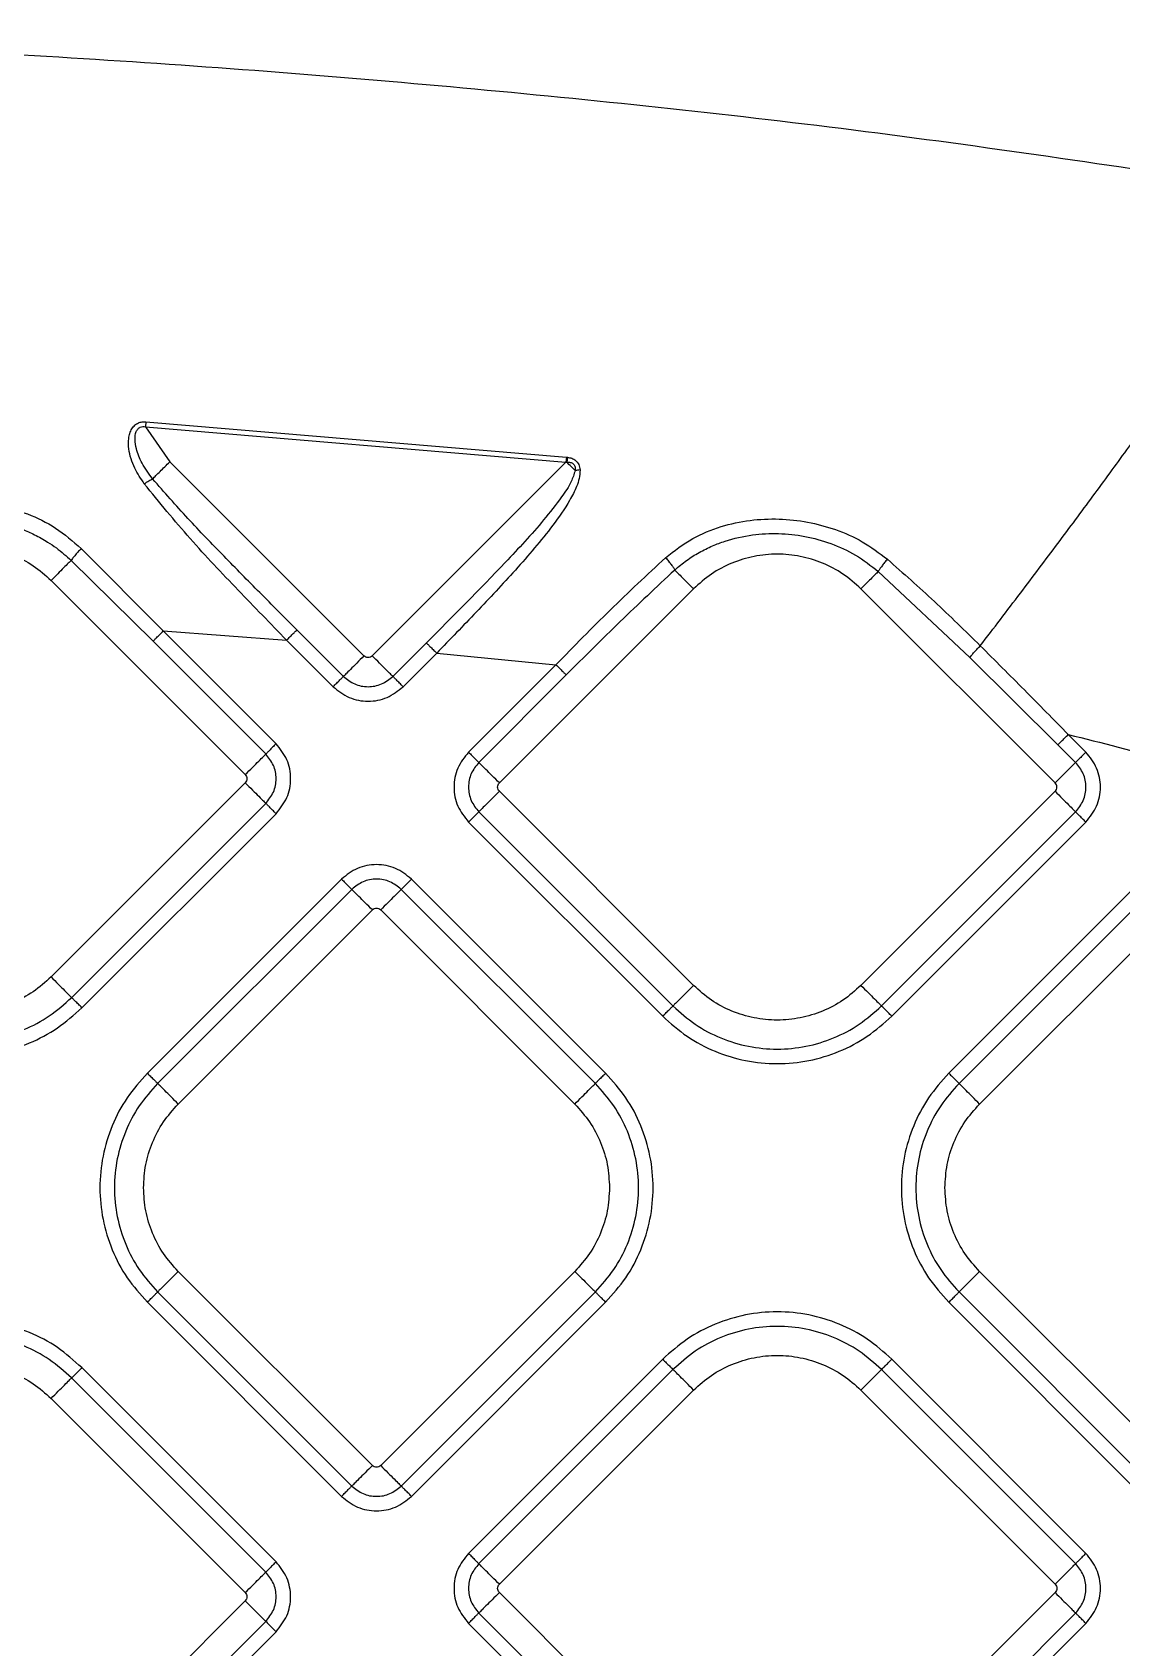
# Model space of a CAD drawing. Extents: x 939 to 1039, y 781 to 934.
# Drawn here: x 993.64 to 997.33, y 854.83 to 860.31 of the extents above; entities that cross this region are included whole.
import ezdxf

# ---------------------------------------------------------------- set-up
doc = ezdxf.new("R2010")
doc.units = 0
doc.header["$MEASUREMENT"] = 0
doc.layers.add('1', color=4, linetype='Continuous')

# ---------------------------------------------------------------- blocks, each defined once
blk = doc.blocks.new('Envoy')
at = {"layer": '1', "color": 3, "linetype": 'Continuous', "lineweight": 25}
for p, q in [((55.3672, 59.8154), (55.366, 59.7978)), ((55.366, 59.7978), (56.7922, 59.6777)), ((55.366, 59.7978), (55.4479, 59.6794)), ((55.3672, 59.8154), (56.794, 59.6952)), ((55.4479, 59.6794), (56.1068, 59.0205)), ((56.7922, 59.6777), (56.135, 59.0205)), ((56.794, 59.6952), (56.7922, 59.6777)), ((56.7922, 59.6777), (56.7953, 59.6779)), ((56.794, 59.6952), (56.7978, 59.6947)), ((56.7978, 59.6947), (56.7953, 59.6779)), ((55.1475, 59.3851), (55.426, 59.1051)), ((55.1132, 59.3446), (55.3911, 59.0702)), ((55.0452, 59.2767), (55.7041, 58.6178)), ((57.8521, 59.307), (58.1632, 59.0148)), ((56.5662, 58.5893), (57.2251, 59.2482)), ((57.7932, 59.2482), (58.452, 58.5893)), ((55.426, 59.1051), (55.8443, 59.0738)), ((55.8086, 58.7225), (55.426, 59.1051)), ((55.8792, 59.1087), (56.037, 58.9508)), ((55.7738, 58.6876), (55.3911, 59.0702)), ((55.8443, 59.0738), (56.0022, 58.916)), ((56.2048, 58.9508), (56.3188, 59.0649)), ((56.2397, 58.916), (56.3537, 59.03)), ((56.3537, 59.03), (56.7584, 58.9906)), ((58.4618, 58.7191), (58.1632, 59.0148)), ((56.7584, 58.9906), (56.4617, 58.6939)), ((56.7932, 58.9558), (56.4965, 58.6591)), ((58.5566, 58.6939), (58.4967, 58.7539)), ((58.5218, 58.6591), (58.4618, 58.7191)), ((55.7041, 58.5896), (55.0452, 57.9307)), ((57.2251, 57.9022), (56.5662, 58.5611)), ((58.452, 58.5611), (57.7932, 57.9022)), ((55.115, 57.861), (55.7738, 58.5198)), ((55.1498, 57.8262), (55.8086, 58.485)), ((56.4617, 58.4565), (57.1205, 57.7976)), ((56.4965, 58.4913), (57.1554, 57.8325)), ((57.8629, 57.8325), (58.5218, 58.4913)), ((57.8978, 57.7976), (58.5566, 58.4565)), ((56.0307, 58.2629), (55.3719, 57.6041)), ((56.0656, 58.2281), (55.4067, 57.5693)), ((56.8921, 57.5693), (56.2333, 58.2281)), ((56.927, 57.6041), (56.2682, 58.2629)), ((58.7502, 58.2629), (58.0914, 57.6041)), ((58.785, 58.2281), (58.1262, 57.5692)), ((55.4764, 57.4995), (56.1353, 58.1584)), ((56.1636, 58.1584), (56.8224, 57.4995)), ((58.1959, 57.4995), (58.8548, 58.1583)), ((56.1353, 56.2726), (55.4764, 56.9314)), ((56.8224, 56.9314), (56.1636, 56.2726)), ((58.8548, 56.2725), (58.1959, 56.9314)), ((55.4067, 56.8617), (56.0656, 56.2028)), ((56.2333, 56.2028), (56.8921, 56.8617)), ((58.1262, 56.8616), (58.785, 56.2028)), ((55.3719, 56.8268), (56.0307, 56.168)), ((56.2682, 56.168), (56.927, 56.8268)), ((58.0914, 56.8268), (58.7502, 56.168)), ((55.8086, 55.9459), (55.1498, 56.6048)), ((57.1205, 56.6333), (56.4617, 55.9745)), ((57.1554, 56.5984), (56.4966, 55.9396)), ((58.5218, 55.9396), (57.863, 56.5984)), ((58.5566, 55.9745), (57.8978, 56.6333)), ((55.7738, 55.9111), (55.1149, 56.5699)), ((56.5663, 55.8698), (57.2251, 56.5287)), ((57.7932, 56.5287), (58.4521, 55.8698)), ((55.0452, 56.5002), (55.704, 55.8413)), ((57.2251, 55.1827), (56.5663, 55.8416)), ((58.4521, 55.8416), (57.7932, 55.1827)), ((55.704, 55.8131), (55.0452, 55.1542)), ((56.4966, 55.7718), (57.1554, 55.113)), ((57.863, 55.113), (58.5218, 55.7718)), ((55.1149, 55.0845), (55.7738, 55.7433)), ((55.1498, 55.0496), (55.8086, 55.7085)), ((56.4617, 55.737), (57.1205, 55.0782)), ((57.8978, 55.0782), (58.5566, 55.737))]:
    blk.add_line(p, q, dxfattribs=at)
for points, knots in [([(59.2544, 60.5914), (58.8143, 60.6586), (57.9348, 60.7927), (56.6086, 60.9386), (55.28, 61.0459), (53.9492, 61.1124), (52.6253, 61.1402), (51.3087, 61.131), (50.0004, 61.0857), (48.6926, 61.0079), (47.8227, 60.9271), (47.3875, 60.8867)], [0, 0, 0, 0, 0.112175, 0.224213, 0.336163, 0.448067, 0.559959, 0.669872, 0.779832, 0.889865, 1, 1, 1, 1]), ([(58.1981, 59.0549), (58.2438, 59.1145), (58.3331, 59.2312), (58.4609, 59.4009), (58.5818, 59.5636), (58.6949, 59.7186), (58.7992, 59.8642), (58.895, 60.0011), (58.9818, 60.1286), (59.059, 60.2459), (59.1258, 60.3519), (59.1815, 60.4461), (59.2267, 60.5291), (59.2451, 60.5705), (59.2543, 60.5914)], [0, 0, 0, 0, 0.091954, 0.179766, 0.265031, 0.350919, 0.433405, 0.512563, 0.594792, 0.674823, 0.752805, 0.834079, 0.916236, 1, 1, 1, 1]), ([(55.3615, 59.6045), (55.3499, 59.622), (55.3254, 59.6586), (55.3083, 59.7123), (55.3069, 59.7527), (55.3117, 59.7757), (55.3184, 59.7912), (55.3284, 59.8036), (55.3407, 59.8117), (55.354, 59.8155), (55.3629, 59.8154), (55.3672, 59.8154)], [0, 0, 0, 0, 0.241561, 0.505414, 0.646148, 0.716501, 0.783874, 0.845565, 0.900827, 0.951632, 1, 1, 1, 1]), ([(55.3898, 59.6212), (55.3769, 59.6386), (55.3535, 59.6703), (55.3351, 59.7167), (55.329, 59.7532), (55.3311, 59.777), (55.3384, 59.7901), (55.3437, 59.7949), (55.349, 59.798), (55.3568, 59.7996), (55.3628, 59.7984), (55.366, 59.7978)], [0, 0, 0, 0, 0.2985048, 0.5418388, 0.6862028, 0.8177419, 0.8710555, 0.8942526, 0.9163066, 0.9559323, 1, 1, 1, 1]), ([(55.3898, 59.6212), (55.3933, 59.6248), (55.4005, 59.6319), (55.4148, 59.6463), (55.4309, 59.6623), (55.4422, 59.6737), (55.4479, 59.6794)], [0, 0, 0, 0, 0.250011, 0.499999, 0.749998, 1, 1, 1, 1]), ([(56.7953, 59.6779), (56.7993, 59.678), (56.8049, 59.678), (56.8118, 59.6758), (56.8163, 59.6733), (56.8201, 59.6693), (56.8228, 59.6638), (56.824, 59.6571), (56.8237, 59.6523), (56.8235, 59.6497)], [0, 0, 0, 0, 0.242577, 0.347312, 0.445838, 0.564749, 0.690666, 0.833296, 1, 1, 1, 1]), ([(56.8235, 59.6497), (56.819, 59.6543), (56.8099, 59.6633), (56.8002, 59.6731), (56.7953, 59.6779)], [0, 0, 0, 0, 0.4999822, 1, 1, 1, 1]), ([(56.7978, 59.6947), (56.8025, 59.6938), (56.8123, 59.6919), (56.8236, 59.6855), (56.8311, 59.6777), (56.8377, 59.6673), (56.8391, 59.6579), (56.84, 59.6515)], [0, 0, 0, 0, 0.2116899, 0.4382137, 0.5636599, 0.6998433, 1, 1, 1, 1]), ([(55.3615, 59.6045), (55.3642, 59.6063), (55.3695, 59.61), (55.377, 59.6147), (55.384, 59.6186), (55.3879, 59.6204), (55.3898, 59.6212)], [0, 0, 0, 0, 0.250001, 0.5, 0.750005, 1, 1, 1, 1]), ([(55.8443, 59.0738), (55.7894, 59.1305), (55.6791, 59.2444), (55.5134, 59.4183), (55.4126, 59.5419), (55.3615, 59.6045)], [0, 0, 0, 0, 0.3281704, 0.6598601, 1, 1, 1, 1]), ([(55.8792, 59.1087), (55.8371, 59.1508), (55.7543, 59.2338), (55.6307, 59.3597), (55.5076, 59.4869), (55.4293, 59.5762), (55.3898, 59.6212)], [0, 0, 0, 0, 0.251514, 0.495167, 0.74551, 1, 1, 1, 1]), ([(56.8235, 59.6497), (56.8195, 59.637), (56.8095, 59.605), (56.7708, 59.5496), (56.698, 59.4571), (56.5447, 59.2918), (56.4088, 59.1552), (56.3188, 59.0649)], [0, 0, 0, 0, 0.052495, 0.132487, 0.260892, 0.510721, 1, 1, 1, 1]), ([(56.84, 59.6515), (56.8395, 59.6417), (56.8385, 59.6228), (56.826, 59.588), (56.7984, 59.5339), (56.7307, 59.4376), (56.6229, 59.3125), (56.489, 59.1694), (56.3986, 59.0763), (56.3537, 59.03)], [0, 0, 0, 0, 0.038006, 0.074088, 0.142423, 0.271884, 0.519463, 0.760958, 1, 1, 1, 1]), ([(56.84, 59.6515), (56.8372, 59.6513), (56.8316, 59.6509), (56.8262, 59.6501), (56.8235, 59.6497)], [0, 0, 0, 0, 0.4999915, 1, 1, 1, 1]), ([(54.3745, 59.385), (54.404, 59.4105), (54.4609, 59.4599), (54.5609, 59.5076), (54.6625, 59.5351), (54.7652, 59.5432), (54.8672, 59.5333), (54.967, 59.5046), (55.064, 59.4572), (55.1192, 59.4096), (55.1475, 59.3851)], [0, 0, 0, 0, 0.136692, 0.264282, 0.386238, 0.505326, 0.623861, 0.744061, 0.868414, 1, 1, 1, 1]), ([(54.4086, 59.3452), (54.4212, 59.3568), (54.4416, 59.3754), (54.4694, 59.3956), (54.4844, 59.4055), (54.4988, 59.4144), (54.5151, 59.4238), (54.5382, 59.4356), (54.5596, 59.4452), (54.594, 59.4588), (54.642, 59.4731), (54.7041, 59.4833), (54.7752, 59.4867), (54.8571, 59.4788), (54.9321, 59.4575), (54.9908, 59.4318), (55.0294, 59.4102), (55.0716, 59.3818), (55.0969, 59.3592), (55.1132, 59.3446)], [0, 0, 0, 0, 0.065946, 0.106833, 0.132658, 0.135519, 0.172024, 0.205402, 0.235663, 0.262816, 0.348061, 0.428717, 0.50488, 0.622093, 0.744783, 0.803633, 0.869172, 0.91552, 1, 1, 1, 1]), ([(57.1304, 59.3539), (57.1602, 59.377), (57.2175, 59.4215), (57.3167, 59.4617), (57.416, 59.4831), (57.5151, 59.4874), (57.6128, 59.4768), (57.7082, 59.4512), (57.8012, 59.4105), (57.8553, 59.3694), (57.883, 59.3485)], [0, 0, 0, 0, 0.138852, 0.267958, 0.3911, 0.511057, 0.629946, 0.749609, 0.872075, 1, 1, 1, 1]), ([(57.1612, 59.312), (57.1745, 59.3232), (57.2006, 59.3452), (57.244, 59.3723), (57.2877, 59.394), (57.3476, 59.4165), (57.4224, 59.4334), (57.5139, 59.438), (57.6038, 59.4285), (57.6921, 59.404), (57.7776, 59.3652), (57.8269, 59.3266), (57.8521, 59.307)], [0, 0, 0, 0, 0.069497, 0.136381, 0.204682, 0.264522, 0.39177, 0.508914, 0.628334, 0.750128, 0.872966, 1, 1, 1, 1]), ([(54.4771, 59.2767), (54.4968, 59.2942), (54.5361, 59.3293), (54.6066, 59.366), (54.6823, 59.3892), (54.7612, 59.3969), (54.8401, 59.3892), (54.9158, 59.366), (54.9863, 59.3293), (55.0256, 59.2942), (55.0452, 59.2767)], [0, 0, 0, 0, 0.125, 0.25, 0.375, 0.5, 0.625, 0.75, 0.875, 1, 1, 1, 1]), ([(55.1475, 59.3851), (55.1435, 59.3809), (55.1355, 59.3724), (55.1249, 59.3604), (55.1167, 59.3503), (55.1143, 59.3465), (55.1132, 59.3446)], [0, 0, 0, 0, 0.2500005, 0.500016, 0.7499988, 1, 1, 1, 1]), ([(55.1132, 59.3446), (55.1104, 59.3418), (55.1048, 59.3362), (55.0884, 59.3198), (55.0681, 59.2995), (55.0528, 59.2843), (55.0452, 59.2767)], [0, 0, 0, 0, 0.25, 0.500001, 0.750001, 1, 1, 1, 1]), ([(56.7584, 58.9906), (56.8193, 59.0531), (56.9409, 59.1778), (57.0674, 59.2953), (57.1304, 59.3539)], [0, 0, 0, 0, 0.501282, 1, 1, 1, 1]), ([(57.1304, 59.3539), (57.1339, 59.3499), (57.1408, 59.342), (57.15, 59.3302), (57.1574, 59.3195), (57.16, 59.3145), (57.1612, 59.312)], [0, 0, 0, 0, 0.249995, 0.499998, 0.750005, 1, 1, 1, 1]), ([(57.7932, 59.2482), (57.7736, 59.2657), (57.7343, 59.3008), (57.6637, 59.3375), (57.5881, 59.3607), (57.5091, 59.3684), (57.4302, 59.3607), (57.3546, 59.3375), (57.284, 59.3008), (57.2447, 59.2657), (57.2251, 59.2482)], [0, 0, 0, 0, 0.124999, 0.25, 0.375, 0.5, 0.625, 0.75, 0.875001, 1, 1, 1, 1]), ([(57.883, 59.3485), (57.8798, 59.3447), (57.8734, 59.3373), (57.8645, 59.3258), (57.8569, 59.3152), (57.8537, 59.3097), (57.8521, 59.307)], [0, 0, 0, 0, 0.249993, 0.500014, 0.750008, 1, 1, 1, 1]), ([(57.883, 59.3485), (57.9366, 59.3011), (58.0439, 59.2063), (58.1467, 59.1054), (58.1981, 59.0549)], [0, 0, 0, 0, 0.498948, 1, 1, 1, 1]), ([(57.1612, 59.312), (57.0993, 59.254), (56.9749, 59.1375), (56.854, 59.0165), (56.7932, 58.9558)], [0, 0, 0, 0, 0.497929, 1, 1, 1, 1]), ([(57.1612, 59.312), (57.1646, 59.3087), (57.1713, 59.302), (57.1869, 59.2864), (57.2052, 59.2681), (57.2184, 59.2548), (57.2251, 59.2482)], [0, 0, 0, 0, 0.249999, 0.499995, 0.75, 1, 1, 1, 1]), ([(57.8521, 59.307), (57.8485, 59.3035), (57.8414, 59.2963), (57.8269, 59.2818), (57.8106, 59.2656), (57.799, 59.254), (57.7932, 59.2482)], [0, 0, 0, 0, 0.250011, 0.500002, 0.749998, 1, 1, 1, 1]), ([(55.3911, 59.0702), (55.3922, 59.0713), (55.3945, 59.0736), (55.4027, 59.0819), (55.4136, 59.0927), (55.4219, 59.101), (55.426, 59.1051)], [0, 0, 0, 0, 0.250001, 0.499992, 0.749992, 1, 1, 1, 1]), ([(55.8443, 59.0738), (55.8485, 59.078), (55.8567, 59.0862), (55.8676, 59.0971), (55.8759, 59.1054), (55.8781, 59.1076), (55.8792, 59.1087)], [0, 0, 0, 0, 0.2500088, 0.4999948, 0.7499982, 1, 1, 1, 1]), ([(56.3188, 59.0649), (56.3199, 59.0638), (56.3221, 59.0615), (56.3304, 59.0532), (56.3413, 59.0424), (56.3495, 59.0341), (56.3537, 59.03)], [0, 0, 0, 0, 0.249998, 0.499999, 0.749999, 1, 1, 1, 1]), ([(58.1632, 59.0148), (58.1644, 59.0166), (58.1667, 59.0202), (58.1751, 59.0301), (58.1859, 59.0421), (58.1941, 59.0506), (58.1981, 59.0549)], [0, 0, 0, 0, 0.250006, 0.499995, 0.750007, 1, 1, 1, 1]), ([(58.4967, 58.7539), (58.4471, 58.8044), (58.348, 58.9052), (58.2481, 59.005), (58.1981, 59.0549)], [0, 0, 0, 0, 0.500154, 1, 1, 1, 1]), ([(56.1068, 59.0205), (56.0985, 59.0123), (56.0819, 58.9957), (56.0603, 58.974), (56.0437, 58.9575), (56.0393, 58.953), (56.037, 58.9508)], [0, 0, 0, 0, 0.25, 0.499998, 0.74999, 1, 1, 1, 1]), ([(56.135, 59.0205), (56.133, 59.0189), (56.1288, 59.0156), (56.1209, 59.0142), (56.113, 59.0156), (56.1088, 59.0189), (56.1068, 59.0205)], [0, 0, 0, 0, 0.250226, 0.500008, 0.74979, 1, 1, 1, 1]), ([(56.2048, 58.9508), (56.2026, 58.953), (56.1981, 58.9575), (56.1815, 58.974), (56.1599, 58.9957), (56.1433, 59.0123), (56.135, 59.0205)], [0, 0, 0, 0, 0.250012, 0.500004, 0.750003, 1, 1, 1, 1]), ([(56.0022, 58.916), (56.0063, 58.9201), (56.0146, 58.9284), (56.0254, 58.9392), (56.0337, 58.9475), (56.0359, 58.9497), (56.037, 58.9508)], [0, 0, 0, 0, 0.250008, 0.500003, 0.749997, 1, 1, 1, 1]), ([(56.037, 58.9508), (56.0493, 58.9411), (56.0738, 58.9218), (56.1209, 58.9132), (56.168, 58.9218), (56.1925, 58.9411), (56.2048, 58.9508)], [0, 0, 0, 0, 0.249862, 0.499984, 0.750122, 1, 1, 1, 1]), ([(56.2397, 58.916), (56.2355, 58.9201), (56.2272, 58.9284), (56.2164, 58.9392), (56.2081, 58.9475), (56.2059, 58.9497), (56.2048, 58.9508)], [0, 0, 0, 0, 0.250008, 0.500004, 0.749999, 1, 1, 1, 1]), ([(56.7584, 58.9906), (56.7625, 58.9865), (56.7708, 58.9782), (56.7816, 58.9674), (56.7899, 58.9591), (56.7921, 58.9569), (56.7932, 58.9558)], [0, 0, 0, 0, 0.250002, 0.500001, 0.75, 1, 1, 1, 1]), ([(56.0022, 58.916), (56.0195, 58.9022), (56.0543, 58.8748), (56.1209, 58.8628), (56.1876, 58.8748), (56.2223, 58.9022), (56.2397, 58.916)], [0, 0, 0, 0, 0.2500686, 0.4999848, 0.7499296, 1, 1, 1, 1]), ([(55.8086, 58.7225), (55.8045, 58.7183), (55.7962, 58.71), (55.7854, 58.6992), (55.7771, 58.6909), (55.7749, 58.6887), (55.7738, 58.6876)], [0, 0, 0, 0, 0.249998, 0.5, 0.75, 1, 1, 1, 1]), ([(55.8086, 58.485), (55.8224, 58.5023), (55.8498, 58.5371), (55.8619, 58.6037), (55.8498, 58.6704), (55.8224, 58.7051), (55.8086, 58.7225)], [0, 0, 0, 0, 0.250069, 0.499984, 0.749928, 1, 1, 1, 1]), ([(58.4618, 58.7191), (58.4629, 58.7202), (58.4651, 58.7224), (58.4734, 58.7307), (58.4843, 58.7415), (58.4926, 58.7498), (58.4967, 58.7539)], [0, 0, 0, 0, 0.249997, 0.500001, 0.750003, 1, 1, 1, 1]), ([(58.4967, 58.7539), (58.61, 58.7256), (58.8365, 58.6688), (59.0574, 58.5932), (59.1678, 58.5554)], [0, 0, 0, 0, 0.500122, 1, 1, 1, 1]), ([(55.7041, 58.6178), (55.7124, 58.6261), (55.7289, 58.6427), (55.7506, 58.6643), (55.7672, 58.6809), (55.7716, 58.6854), (55.7738, 58.6876)], [0, 0, 0, 0, 0.249999, 0.499996, 0.749991, 1, 1, 1, 1]), ([(55.7738, 58.5198), (55.7835, 58.5321), (55.8028, 58.5566), (55.8114, 58.6037), (55.8028, 58.6508), (55.7835, 58.6753), (55.7738, 58.6876)], [0, 0, 0, 0, 0.24986, 0.499982, 0.750123, 1, 1, 1, 1]), ([(56.4617, 58.6939), (56.448, 58.6766), (56.4205, 58.6418), (56.4085, 58.5752), (56.4205, 58.5086), (56.448, 58.4738), (56.4617, 58.4565)], [0, 0, 0, 0, 0.250069, 0.499984, 0.749929, 1, 1, 1, 1]), ([(56.4617, 58.6939), (56.4658, 58.6898), (56.4741, 58.6815), (56.4849, 58.6707), (56.4932, 58.6624), (56.4954, 58.6602), (56.4965, 58.6591)], [0, 0, 0, 0, 0.250012, 0.500006, 0.750003, 1, 1, 1, 1]), ([(58.5566, 58.6939), (58.5525, 58.6898), (58.5442, 58.6815), (58.5334, 58.6707), (58.5251, 58.6624), (58.5229, 58.6602), (58.5218, 58.6591)], [0, 0, 0, 0, 0.250007, 0.500002, 0.75, 1, 1, 1, 1]), ([(58.5566, 58.4565), (58.5703, 58.4738), (58.5978, 58.5086), (58.6098, 58.5752), (58.5978, 58.6418), (58.5703, 58.6766), (58.5566, 58.6939)], [0, 0, 0, 0, 0.2500664, 0.4999802, 0.7499286, 1, 1, 1, 1]), ([(55.7041, 58.6178), (55.7057, 58.6158), (55.709, 58.6116), (55.7104, 58.6037), (55.709, 58.5958), (55.7057, 58.5916), (55.7041, 58.5896)], [0, 0, 0, 0, 0.250242, 0.499997, 0.749789, 1, 1, 1, 1]), ([(56.4965, 58.6591), (56.4869, 58.6468), (56.4675, 58.6223), (56.4589, 58.5752), (56.4675, 58.5281), (56.4869, 58.5036), (56.4965, 58.4913)], [0, 0, 0, 0, 0.249859, 0.499982, 0.750123, 1, 1, 1, 1]), ([(56.5662, 58.5893), (56.558, 58.5976), (56.5414, 58.6142), (56.5198, 58.6358), (56.5032, 58.6524), (56.4987, 58.6568), (56.4965, 58.6591)], [0, 0, 0, 0, 0.250002, 0.499999, 0.74999, 1, 1, 1, 1]), ([(58.5218, 58.6591), (58.5196, 58.6568), (58.5151, 58.6524), (58.4985, 58.6358), (58.4769, 58.6142), (58.4603, 58.5976), (58.452, 58.5893)], [0, 0, 0, 0, 0.250009, 0.499999, 0.749996, 1, 1, 1, 1]), ([(58.5218, 58.4913), (58.5314, 58.5036), (58.5508, 58.5281), (58.5594, 58.5752), (58.5508, 58.6223), (58.5314, 58.6468), (58.5218, 58.6591)], [0, 0, 0, 0, 0.249865, 0.499988, 0.750122, 1, 1, 1, 1]), ([(55.7041, 58.5896), (55.7124, 58.5813), (55.7289, 58.5647), (55.7506, 58.5431), (55.7672, 58.5265), (55.7716, 58.5221), (55.7738, 58.5198)], [0, 0, 0, 0, 0.250004, 0.500001, 0.749991, 1, 1, 1, 1]), ([(56.5662, 58.5611), (56.558, 58.5528), (56.5414, 58.5362), (56.5198, 58.5146), (56.5032, 58.498), (56.4987, 58.4935), (56.4965, 58.4913)], [0, 0, 0, 0, 0.249996, 0.499994, 0.749989, 1, 1, 1, 1]), ([(56.5662, 58.5611), (56.5646, 58.5631), (56.5614, 58.5673), (56.5599, 58.5752), (56.5614, 58.5831), (56.5646, 58.5873), (56.5662, 58.5893)], [0, 0, 0, 0, 0.2502371, 0.4999972, 0.7497942, 1, 1, 1, 1]), ([(58.452, 58.5611), (58.4537, 58.5631), (58.4569, 58.5673), (58.4584, 58.5752), (58.4569, 58.5831), (58.4537, 58.5873), (58.452, 58.5893)], [0, 0, 0, 0, 0.250242, 0.499997, 0.749789, 1, 1, 1, 1]), ([(58.452, 58.5611), (58.4603, 58.5528), (58.4769, 58.5362), (58.4985, 58.5146), (58.5151, 58.498), (58.5196, 58.4935), (58.5218, 58.4913)], [0, 0, 0, 0, 0.249999, 0.499996, 0.749991, 1, 1, 1, 1]), ([(55.8086, 58.485), (55.8045, 58.4891), (55.7962, 58.4974), (55.7854, 58.5082), (55.7771, 58.5165), (55.7749, 58.5187), (55.7738, 58.5198)], [0, 0, 0, 0, 0.250006, 0.500005, 0.750003, 1, 1, 1, 1]), ([(56.4617, 58.4565), (56.4658, 58.4606), (56.4741, 58.4689), (56.4849, 58.4797), (56.4932, 58.488), (56.4954, 58.4902), (56.4965, 58.4913)], [0, 0, 0, 0, 0.2500033, 0.4999999, 0.7499998, 1, 1, 1, 1]), ([(58.5566, 58.4565), (58.5525, 58.4606), (58.5442, 58.4689), (58.5334, 58.4797), (58.5251, 58.488), (58.5229, 58.4902), (58.5218, 58.4913)], [0, 0, 0, 0, 0.249998, 0.499996, 0.749997, 1, 1, 1, 1]), ([(56.2682, 58.2629), (56.2508, 58.2767), (56.2161, 58.3041), (56.1494, 58.3161), (56.0828, 58.3041), (56.048, 58.2767), (56.0307, 58.2629)], [0, 0, 0, 0, 0.2500671, 0.4999837, 0.7499311, 1, 1, 1, 1]), ([(56.0307, 58.2629), (56.0348, 58.2588), (56.0431, 58.2505), (56.0539, 58.2397), (56.0622, 58.2314), (56.0644, 58.2292), (56.0656, 58.2281)], [0, 0, 0, 0, 0.250009, 0.5, 0.749996, 1, 1, 1, 1]), ([(56.2333, 58.2281), (56.221, 58.2378), (56.1965, 58.2571), (56.1494, 58.2657), (56.1024, 58.2571), (56.0778, 58.2378), (56.0656, 58.2281)], [0, 0, 0, 0, 0.249862, 0.499987, 0.750122, 1, 1, 1, 1]), ([(56.1353, 58.1584), (56.127, 58.1666), (56.1104, 58.1832), (56.0888, 58.2049), (56.0722, 58.2215), (56.0678, 58.2259), (56.0656, 58.2281)], [0, 0, 0, 0, 0.249999, 0.499995, 0.749992, 1, 1, 1, 1]), ([(56.2333, 58.2281), (56.2311, 58.2259), (56.2266, 58.2215), (56.21, 58.2049), (56.1884, 58.1832), (56.1718, 58.1666), (56.1636, 58.1584)], [0, 0, 0, 0, 0.2500082, 0.500005, 0.7500006, 1, 1, 1, 1]), ([(56.2333, 58.2281), (56.2344, 58.2292), (56.2366, 58.2314), (56.2449, 58.2397), (56.2557, 58.2505), (56.264, 58.2588), (56.2682, 58.2629)], [0, 0, 0, 0, 0.250004, 0.4999998, 0.749991, 1, 1, 1, 1]), ([(56.1353, 58.1584), (56.1374, 58.16), (56.1415, 58.1633), (56.1494, 58.1647), (56.1573, 58.1633), (56.1615, 58.16), (56.1636, 58.1584)], [0, 0, 0, 0, 0.2502268, 0.4999908, 0.7497732, 1, 1, 1, 1]), ([(55.0452, 57.9307), (55.0256, 57.9132), (54.9863, 57.8781), (54.9158, 57.8414), (54.8401, 57.8182), (54.7612, 57.8105), (54.6823, 57.8182), (54.6066, 57.8414), (54.5361, 57.8781), (54.4968, 57.9132), (54.4771, 57.9307)], [0, 0, 0, 0, 0.125, 0.25, 0.375, 0.5, 0.625, 0.75, 0.875, 1, 1, 1, 1]), ([(55.0452, 57.9307), (55.0535, 57.9225), (55.0701, 57.9059), (55.0917, 57.8842), (55.1083, 57.8676), (55.1128, 57.8632), (55.115, 57.861)], [0, 0, 0, 0, 0.249999, 0.499994, 0.74999, 1, 1, 1, 1]), ([(57.2251, 57.9022), (57.2168, 57.8939), (57.2003, 57.8774), (57.1786, 57.8557), (57.162, 57.8391), (57.1576, 57.8347), (57.1554, 57.8325)], [0, 0, 0, 0, 0.249999, 0.499998, 0.749989, 1, 1, 1, 1]), ([(57.7932, 57.9022), (57.7736, 57.8847), (57.7343, 57.8496), (57.6637, 57.8129), (57.5881, 57.7897), (57.5091, 57.782), (57.4302, 57.7897), (57.3546, 57.8129), (57.284, 57.8496), (57.2447, 57.8847), (57.2251, 57.9022)], [0, 0, 0, 0, 0.124999, 0.25, 0.375, 0.5, 0.625, 0.75, 0.875001, 1, 1, 1, 1]), ([(57.7932, 57.9022), (57.8015, 57.8939), (57.818, 57.8774), (57.8397, 57.8557), (57.8563, 57.8391), (57.8607, 57.8347), (57.8629, 57.8325)], [0, 0, 0, 0, 0.25, 0.499998, 0.74999, 1, 1, 1, 1]), ([(54.4074, 57.861), (54.4319, 57.8392), (54.4808, 57.7955), (54.5686, 57.7497), (54.6629, 57.7209), (54.7612, 57.7113), (54.8595, 57.7209), (54.9537, 57.7497), (55.0416, 57.7955), (55.0905, 57.8392), (55.115, 57.861)], [0, 0, 0, 0, 0.125, 0.25, 0.375, 0.5, 0.625, 0.75, 0.875001, 1, 1, 1, 1]), ([(55.1498, 57.8262), (55.1457, 57.8303), (55.1374, 57.8386), (55.1266, 57.8494), (55.1183, 57.8577), (55.1161, 57.8599), (55.115, 57.861)], [0, 0, 0, 0, 0.250007, 0.500002, 0.750004, 1, 1, 1, 1]), ([(54.3725, 57.8262), (54.3994, 57.8022), (54.4532, 57.7542), (54.5497, 57.7039), (54.6532, 57.6722), (54.7612, 57.6616), (54.8691, 57.6722), (54.9727, 57.7039), (55.0692, 57.7542), (55.1229, 57.8022), (55.1498, 57.8262)], [0, 0, 0, 0, 0.125, 0.25, 0.375, 0.5, 0.625, 0.75, 0.875, 1, 1, 1, 1]), ([(57.1205, 57.7976), (57.1246, 57.8018), (57.1329, 57.8101), (57.1437, 57.8209), (57.152, 57.8292), (57.1543, 57.8314), (57.1554, 57.8325)], [0, 0, 0, 0, 0.2500037, 0.4999954, 0.7499995, 1, 1, 1, 1]), ([(57.1205, 57.7976), (57.1474, 57.7737), (57.2011, 57.7257), (57.2976, 57.6754), (57.4012, 57.6437), (57.5091, 57.6331), (57.6171, 57.6437), (57.7207, 57.6754), (57.8171, 57.7257), (57.8709, 57.7737), (57.8978, 57.7976)], [0, 0, 0, 0, 0.125, 0.25, 0.375, 0.5, 0.625, 0.75, 0.875, 1, 1, 1, 1]), ([(57.1554, 57.8325), (57.1798, 57.8107), (57.2288, 57.767), (57.3166, 57.7212), (57.4109, 57.6924), (57.5091, 57.6828), (57.6074, 57.6924), (57.7017, 57.7212), (57.7895, 57.767), (57.8385, 57.8107), (57.8629, 57.8325)], [0, 0, 0, 0, 0.125, 0.25, 0.375, 0.5, 0.625, 0.750001, 0.875001, 1, 1, 1, 1]), ([(57.8978, 57.7976), (57.8937, 57.8018), (57.8854, 57.8101), (57.8746, 57.8209), (57.8663, 57.8292), (57.864, 57.8314), (57.8629, 57.8325)], [0, 0, 0, 0, 0.250003, 0.499994, 0.749998, 1, 1, 1, 1]), ([(55.3719, 57.6041), (55.3479, 57.5772), (55.2999, 57.5235), (55.2496, 57.427), (55.2179, 57.3234), (55.2074, 57.2155), (55.2179, 57.1075), (55.2496, 57.004), (55.2999, 56.9075), (55.3479, 56.8537), (55.3719, 56.8268)], [0, 0, 0, 0, 0.125, 0.250001, 0.375, 0.500001, 0.625, 0.750001, 0.875, 1, 1, 1, 1]), ([(55.4067, 57.5693), (55.3849, 57.5448), (55.3412, 57.4958), (55.2954, 57.408), (55.2666, 57.3137), (55.257, 57.2155), (55.2666, 57.1172), (55.2954, 57.0229), (55.3412, 56.9351), (55.3849, 56.8862), (55.4067, 56.8617)], [0, 0, 0, 0, 0.125, 0.25, 0.375, 0.500001, 0.625, 0.75, 0.875, 1, 1, 1, 1]), ([(55.3719, 57.6041), (55.376, 57.6), (55.3843, 57.5917), (55.3951, 57.5809), (55.4034, 57.5726), (55.4056, 57.5704), (55.4067, 57.5693)], [0, 0, 0, 0, 0.250002, 0.500003, 0.749999, 1, 1, 1, 1]), ([(55.4764, 57.4995), (55.4682, 57.5078), (55.4516, 57.5244), (55.43, 57.546), (55.4134, 57.5626), (55.4089, 57.567), (55.4067, 57.5693)], [0, 0, 0, 0, 0.249999, 0.499996, 0.749991, 1, 1, 1, 1]), ([(56.8224, 57.4995), (56.8307, 57.5078), (56.8472, 57.5244), (56.8689, 57.546), (56.8855, 57.5626), (56.8899, 57.567), (56.8921, 57.5693)], [0, 0, 0, 0, 0.249999, 0.499994, 0.74999, 1, 1, 1, 1]), ([(56.927, 57.6041), (56.9228, 57.6), (56.9146, 57.5917), (56.9037, 57.5809), (56.8954, 57.5726), (56.8932, 57.5704), (56.8921, 57.5693)], [0, 0, 0, 0, 0.250008, 0.500004, 0.749999, 1, 1, 1, 1]), ([(56.8921, 56.8617), (56.914, 56.8862), (56.9576, 56.9351), (57.0034, 57.0229), (57.0323, 57.1172), (57.0419, 57.2155), (57.0323, 57.3137), (57.0034, 57.408), (56.9576, 57.4958), (56.914, 57.5448), (56.8921, 57.5693)], [0, 0, 0, 0, 0.125, 0.25, 0.375, 0.499999, 0.625, 0.75, 0.875, 1, 1, 1, 1]), ([(56.927, 56.8268), (56.951, 56.8537), (56.9989, 56.9075), (57.0492, 57.004), (57.0809, 57.1075), (57.0915, 57.2155), (57.0809, 57.3234), (57.0492, 57.427), (56.9989, 57.5235), (56.951, 57.5772), (56.927, 57.6041)], [0, 0, 0, 0, 0.125, 0.249999, 0.375, 0.499999, 0.625, 0.749999, 0.875, 1, 1, 1, 1]), ([(58.0914, 57.6041), (58.0674, 57.5772), (58.0194, 57.5234), (57.9691, 57.4269), (57.9374, 57.3234), (57.9269, 57.2154), (57.9374, 57.1075), (57.9691, 57.0039), (58.0194, 56.9074), (58.0674, 56.8537), (58.0914, 56.8268)], [0, 0, 0, 0, 0.125001, 0.250001, 0.375, 0.500001, 0.625, 0.750001, 0.875, 1, 1, 1, 1]), ([(58.1262, 57.5692), (58.1044, 57.5448), (58.0607, 57.4958), (58.0149, 57.408), (57.9861, 57.3137), (57.9765, 57.2154), (57.9861, 57.1172), (58.0149, 57.0229), (58.0607, 56.9351), (58.1044, 56.8861), (58.1262, 56.8616)], [0, 0, 0, 0, 0.125, 0.25, 0.375, 0.5, 0.625, 0.75, 0.875, 1, 1, 1, 1]), ([(58.0914, 57.6041), (58.0955, 57.5999), (58.1038, 57.5917), (58.1146, 57.5808), (58.1229, 57.5725), (58.1251, 57.5703), (58.1262, 57.5692)], [0, 0, 0, 0, 0.2500124, 0.5000013, 0.7500024, 1, 1, 1, 1]), ([(58.1959, 57.4995), (58.1877, 57.5078), (58.1711, 57.5243), (58.1494, 57.546), (58.1328, 57.5626), (58.1284, 57.567), (58.1262, 57.5692)], [0, 0, 0, 0, 0.249999, 0.499997, 0.749991, 1, 1, 1, 1]), ([(55.3588, 57.2155), (55.3603, 57.2418), (55.3632, 57.2944), (55.3873, 57.3701), (55.4238, 57.4406), (55.4589, 57.4799), (55.4764, 57.4995)], [0, 0, 0, 0, 0.250001, 0.500002, 0.750001, 1, 1, 1, 1]), ([(56.8224, 57.4995), (56.8399, 57.4799), (56.875, 57.4406), (56.9116, 57.3701), (56.9356, 57.2944), (56.9386, 57.2418), (56.9401, 57.2155)], [0, 0, 0, 0, 0.249999, 0.499998, 0.749999, 1, 1, 1, 1]), ([(58.0783, 57.2154), (58.0798, 57.2417), (58.0827, 57.2943), (58.1068, 57.37), (58.1433, 57.4406), (58.1784, 57.4799), (58.1959, 57.4995)], [0, 0, 0, 0, 0.250001, 0.499999, 0.749998, 1, 1, 1, 1]), ([(55.4764, 56.9314), (55.4589, 56.9511), (55.4238, 56.9903), (55.3873, 57.0609), (55.3632, 57.1366), (55.3603, 57.1892), (55.3588, 57.2155)], [0, 0, 0, 0, 0.25, 0.5, 0.750001, 1, 1, 1, 1]), ([(56.9401, 57.2155), (56.9386, 57.1892), (56.9356, 57.1366), (56.9116, 57.0609), (56.875, 56.9903), (56.8399, 56.9511), (56.8224, 56.9314)], [0, 0, 0, 0, 0.249999, 0.5, 0.75, 1, 1, 1, 1]), ([(58.1959, 56.9314), (58.1784, 56.951), (58.1433, 56.9903), (58.1068, 57.0608), (58.0827, 57.1365), (58.0798, 57.1891), (58.0783, 57.2154)], [0, 0, 0, 0, 0.250002, 0.500001, 0.750002, 1, 1, 1, 1]), ([(55.4764, 56.9314), (55.4682, 56.9231), (55.4516, 56.9066), (55.43, 56.8849), (55.4134, 56.8683), (55.4089, 56.8639), (55.4067, 56.8617)], [0, 0, 0, 0, 0.249999, 0.499996, 0.749991, 1, 1, 1, 1]), ([(56.8224, 56.9314), (56.8307, 56.9231), (56.8472, 56.9066), (56.8689, 56.8849), (56.8855, 56.8683), (56.8899, 56.8639), (56.8921, 56.8617)], [0, 0, 0, 0, 0.249999, 0.499994, 0.74999, 1, 1, 1, 1]), ([(58.1959, 56.9314), (58.1877, 56.9231), (58.1711, 56.9065), (58.1494, 56.8849), (58.1328, 56.8683), (58.1284, 56.8639), (58.1262, 56.8616)], [0, 0, 0, 0, 0.249999, 0.499998, 0.749989, 1, 1, 1, 1]), ([(55.3719, 56.8268), (55.376, 56.831), (55.3843, 56.8392), (55.3951, 56.8501), (55.4034, 56.8584), (55.4056, 56.8606), (55.4067, 56.8617)], [0, 0, 0, 0, 0.250002, 0.500003, 0.749999, 1, 1, 1, 1]), ([(56.927, 56.8268), (56.9228, 56.831), (56.9146, 56.8392), (56.9037, 56.8501), (56.8954, 56.8584), (56.8932, 56.8606), (56.8921, 56.8617)], [0, 0, 0, 0, 0.250008, 0.500004, 0.749999, 1, 1, 1, 1]), ([(58.0914, 56.8268), (58.0955, 56.8309), (58.1038, 56.8392), (58.1146, 56.85), (58.1229, 56.8583), (58.1251, 56.8605), (58.1262, 56.8616)], [0, 0, 0, 0, 0.2500037, 0.4999954, 0.7499995, 1, 1, 1, 1]), ([(55.1498, 56.6048), (55.1229, 56.6287), (55.0691, 56.6767), (54.9727, 56.727), (54.8691, 56.7587), (54.7611, 56.7693), (54.6532, 56.7587), (54.5496, 56.727), (54.4531, 56.6767), (54.3994, 56.6287), (54.3725, 56.6048)], [0, 0, 0, 0, 0.125, 0.25, 0.375, 0.5, 0.625, 0.75, 0.875, 1, 1, 1, 1]), ([(57.8978, 56.6333), (57.8709, 56.6573), (57.8172, 56.7052), (57.7207, 56.7555), (57.6171, 56.7872), (57.5092, 56.7978), (57.4012, 56.7872), (57.2977, 56.7555), (57.2012, 56.7052), (57.1474, 56.6573), (57.1205, 56.6333)], [0, 0, 0, 0, 0.125, 0.25, 0.375, 0.5, 0.625, 0.75, 0.875, 1, 1, 1, 1]), ([(55.1149, 56.5699), (55.0905, 56.5917), (55.0415, 56.6354), (54.9537, 56.6812), (54.8594, 56.71), (54.7611, 56.7196), (54.6629, 56.71), (54.5686, 56.6812), (54.4808, 56.6354), (54.4318, 56.5917), (54.4074, 56.5699)], [0, 0, 0, 0, 0.124999, 0.25, 0.375, 0.5, 0.625, 0.75, 0.875, 1, 1, 1, 1]), ([(57.863, 56.5984), (57.8385, 56.6202), (57.7896, 56.6639), (57.7017, 56.7097), (57.6075, 56.7385), (57.5092, 56.7481), (57.4109, 56.7385), (57.3166, 56.7097), (57.2288, 56.6639), (57.1799, 56.6202), (57.1554, 56.5984)], [0, 0, 0, 0, 0.124999, 0.25, 0.375, 0.5, 0.625, 0.75, 0.875, 1, 1, 1, 1]), ([(57.2251, 56.5287), (57.2448, 56.5462), (57.2841, 56.5813), (57.3546, 56.618), (57.4303, 56.6412), (57.5092, 56.6489), (57.5881, 56.6412), (57.6638, 56.618), (57.7343, 56.5813), (57.7736, 56.5462), (57.7932, 56.5287)], [0, 0, 0, 0, 0.125, 0.25, 0.375, 0.5, 0.625, 0.75, 0.875001, 1, 1, 1, 1]), ([(54.4771, 56.5002), (54.4967, 56.5177), (54.536, 56.5528), (54.6066, 56.5895), (54.6822, 56.6127), (54.7611, 56.6204), (54.8401, 56.6127), (54.9157, 56.5895), (54.9863, 56.5528), (55.0256, 56.5177), (55.0452, 56.5002)], [0, 0, 0, 0, 0.125001, 0.25, 0.375, 0.5, 0.625, 0.75, 0.874999, 1, 1, 1, 1]), ([(55.1498, 56.6048), (55.1457, 56.6006), (55.1374, 56.5923), (55.1266, 56.5815), (55.1183, 56.5732), (55.116, 56.571), (55.1149, 56.5699)], [0, 0, 0, 0, 0.250003, 0.499994, 0.749998, 1, 1, 1, 1]), ([(57.1205, 56.6333), (57.1247, 56.6291), (57.1329, 56.6208), (57.1438, 56.61), (57.1521, 56.6017), (57.1543, 56.5995), (57.1554, 56.5984)], [0, 0, 0, 0, 0.250003, 0.5000044, 0.7500002, 1, 1, 1, 1]), ([(57.2251, 56.5287), (57.2168, 56.537), (57.2003, 56.5535), (57.1786, 56.5752), (57.162, 56.5918), (57.1576, 56.5962), (57.1554, 56.5984)], [0, 0, 0, 0, 0.249996, 0.499994, 0.749989, 1, 1, 1, 1]), ([(57.863, 56.5984), (57.8608, 56.5962), (57.8563, 56.5918), (57.8397, 56.5752), (57.8181, 56.5535), (57.8015, 56.537), (57.7932, 56.5287)], [0, 0, 0, 0, 0.250009, 0.500004, 0.750001, 1, 1, 1, 1]), ([(57.863, 56.5984), (57.8641, 56.5995), (57.8663, 56.6017), (57.8746, 56.61), (57.8854, 56.6208), (57.8937, 56.6291), (57.8978, 56.6333)], [0, 0, 0, 0, 0.250001, 0.499997, 0.749998, 1, 1, 1, 1]), ([(55.0452, 56.5002), (55.0535, 56.5084), (55.07, 56.525), (55.0917, 56.5467), (55.1083, 56.5633), (55.1127, 56.5677), (55.1149, 56.5699)], [0, 0, 0, 0, 0.250004, 0.500001, 0.749991, 1, 1, 1, 1]), ([(56.1353, 56.2726), (56.127, 56.2643), (56.1104, 56.2477), (56.0888, 56.2261), (56.0722, 56.2095), (56.0678, 56.2051), (56.0656, 56.2028)], [0, 0, 0, 0, 0.249999, 0.499995, 0.749992, 1, 1, 1, 1]), ([(56.1636, 56.2726), (56.1615, 56.2709), (56.1573, 56.2677), (56.1494, 56.2662), (56.1415, 56.2677), (56.1374, 56.2709), (56.1353, 56.2726)], [0, 0, 0, 0, 0.2502268, 0.5000092, 0.7497732, 1, 1, 1, 1]), ([(56.1636, 56.2726), (56.1718, 56.2643), (56.1884, 56.2477), (56.21, 56.2261), (56.2266, 56.2095), (56.2311, 56.2051), (56.2333, 56.2028)], [0, 0, 0, 0, 0.249999, 0.499995, 0.749992, 1, 1, 1, 1]), ([(56.0307, 56.168), (56.0348, 56.1721), (56.0431, 56.1804), (56.0539, 56.1912), (56.0622, 56.1995), (56.0644, 56.2017), (56.0656, 56.2028)], [0, 0, 0, 0, 0.250009, 0.5, 0.749996, 1, 1, 1, 1]), ([(56.0656, 56.2028), (56.0778, 56.1932), (56.1024, 56.1738), (56.1494, 56.1652), (56.1965, 56.1738), (56.221, 56.1932), (56.2333, 56.2028)], [0, 0, 0, 0, 0.249862, 0.499987, 0.750122, 1, 1, 1, 1]), ([(56.2682, 56.168), (56.264, 56.1721), (56.2557, 56.1804), (56.2449, 56.1912), (56.2366, 56.1995), (56.2344, 56.2017), (56.2333, 56.2028)], [0, 0, 0, 0, 0.250009, 0.5, 0.749996, 1, 1, 1, 1]), ([(56.0307, 56.168), (56.048, 56.1543), (56.0828, 56.1268), (56.1494, 56.1148), (56.2161, 56.1268), (56.2508, 56.1543), (56.2682, 56.168)], [0, 0, 0, 0, 0.2500671, 0.4999837, 0.7499311, 1, 1, 1, 1]), ([(55.8086, 55.9459), (55.8045, 55.9418), (55.7962, 55.9335), (55.7854, 55.9227), (55.7771, 55.9144), (55.7749, 55.9122), (55.7738, 55.9111)], [0, 0, 0, 0, 0.249997, 0.499994, 0.749994, 1, 1, 1, 1]), ([(55.8086, 55.7085), (55.8223, 55.7258), (55.8498, 55.7606), (55.8618, 55.8272), (55.8498, 55.8938), (55.8223, 55.9286), (55.8086, 55.9459)], [0, 0, 0, 0, 0.25007, 0.499984, 0.749928, 1, 1, 1, 1]), ([(56.4617, 55.9745), (56.448, 55.9571), (56.4206, 55.9224), (56.4085, 55.8557), (56.4205, 55.7891), (56.448, 55.7543), (56.4617, 55.737)], [0, 0, 0, 0, 0.250069, 0.499984, 0.749929, 1, 1, 1, 1]), ([(56.4617, 55.9745), (56.4659, 55.9703), (56.4741, 55.962), (56.4849, 55.9512), (56.4932, 55.9429), (56.4955, 55.9407), (56.4966, 55.9396)], [0, 0, 0, 0, 0.250012, 0.500006, 0.750003, 1, 1, 1, 1]), ([(56.4966, 55.9396), (56.4869, 55.9273), (56.4675, 55.9028), (56.459, 55.8557), (56.4675, 55.8087), (56.4869, 55.7841), (56.4966, 55.7718)], [0, 0, 0, 0, 0.24986, 0.499985, 0.750128, 1, 1, 1, 1]), ([(56.5663, 55.8698), (56.558, 55.8781), (56.5414, 55.8947), (56.5198, 55.9163), (56.5032, 55.9329), (56.4988, 55.9374), (56.4966, 55.9396)], [0, 0, 0, 0, 0.249997, 0.499996, 0.749988, 1, 1, 1, 1]), ([(58.4521, 55.8698), (58.4604, 55.8781), (58.4769, 55.8947), (58.4986, 55.9163), (58.5152, 55.9329), (58.5196, 55.9374), (58.5218, 55.9396)], [0, 0, 0, 0, 0.25, 0.499998, 0.74999, 1, 1, 1, 1]), ([(58.5566, 55.9745), (58.5525, 55.9703), (58.5442, 55.962), (58.5334, 55.9512), (58.5251, 55.9429), (58.5229, 55.9407), (58.5218, 55.9396)], [0, 0, 0, 0, 0.250006, 0.500005, 0.750003, 1, 1, 1, 1]), ([(58.5218, 55.7718), (58.5315, 55.7841), (58.5508, 55.8086), (58.5594, 55.8557), (58.5508, 55.9028), (58.5315, 55.9273), (58.5218, 55.9396)], [0, 0, 0, 0, 0.249861, 0.499985, 0.750121, 1, 1, 1, 1]), ([(58.5566, 55.737), (58.5704, 55.7543), (58.5978, 55.7891), (58.6099, 55.8557), (58.5978, 55.9224), (58.5704, 55.9571), (58.5566, 55.9745)], [0, 0, 0, 0, 0.250065, 0.499984, 0.749928, 1, 1, 1, 1]), ([(55.704, 55.8413), (55.7123, 55.8496), (55.7289, 55.8662), (55.7505, 55.8878), (55.7671, 55.9044), (55.7716, 55.9088), (55.7738, 55.9111)], [0, 0, 0, 0, 0.249999, 0.499997, 0.749992, 1, 1, 1, 1]), ([(55.7738, 55.7433), (55.7834, 55.7556), (55.8028, 55.7801), (55.8114, 55.8272), (55.8028, 55.8743), (55.7834, 55.8988), (55.7738, 55.9111)], [0, 0, 0, 0, 0.249861, 0.499985, 0.750127, 1, 1, 1, 1]), ([(56.5663, 55.8416), (56.5646, 55.8436), (56.5614, 55.8478), (56.5599, 55.8557), (56.5614, 55.8636), (56.5646, 55.8678), (56.5663, 55.8698)], [0, 0, 0, 0, 0.2502293, 0.4999816, 0.7497707, 1, 1, 1, 1]), ([(58.4521, 55.8698), (58.4537, 55.8678), (58.457, 55.8636), (58.4584, 55.8557), (58.457, 55.8478), (58.4537, 55.8436), (58.4521, 55.8416)], [0, 0, 0, 0, 0.250234, 0.500018, 0.749766, 1, 1, 1, 1]), ([(55.704, 55.8413), (55.7057, 55.8393), (55.7089, 55.8351), (55.7104, 55.8272), (55.7089, 55.8193), (55.7057, 55.8151), (55.704, 55.8131)], [0, 0, 0, 0, 0.250234, 0.499982, 0.749766, 1, 1, 1, 1]), ([(56.5663, 55.8416), (56.558, 55.8333), (56.5414, 55.8167), (56.5198, 55.7951), (56.5032, 55.7785), (56.4988, 55.7741), (56.4966, 55.7718)], [0, 0, 0, 0, 0.2499968, 0.4999953, 0.7499905, 1, 1, 1, 1]), ([(58.4521, 55.8416), (58.4604, 55.8333), (58.4769, 55.8167), (58.4986, 55.7951), (58.5152, 55.7785), (58.5196, 55.7741), (58.5218, 55.7718)], [0, 0, 0, 0, 0.249999, 0.499997, 0.749992, 1, 1, 1, 1]), ([(55.7738, 55.7433), (55.7716, 55.7455), (55.7671, 55.75), (55.7505, 55.7666), (55.7289, 55.7882), (55.7123, 55.8048), (55.704, 55.8131)], [0, 0, 0, 0, 0.25001, 0.500002, 0.75, 1, 1, 1, 1]), ([(56.4617, 55.737), (56.4659, 55.7411), (56.4741, 55.7494), (56.4849, 55.7602), (56.4932, 55.7685), (56.4955, 55.7707), (56.4966, 55.7718)], [0, 0, 0, 0, 0.250002, 0.499998, 0.749997, 1, 1, 1, 1]), ([(58.5566, 55.737), (58.5525, 55.7411), (58.5442, 55.7494), (58.5334, 55.7602), (58.5251, 55.7685), (58.5229, 55.7707), (58.5218, 55.7718)], [0, 0, 0, 0, 0.249997, 0.499998, 0.749997, 1, 1, 1, 1]), ([(55.7738, 55.7433), (55.7749, 55.7422), (55.7771, 55.74), (55.7854, 55.7317), (55.7962, 55.7209), (55.8045, 55.7126), (55.8086, 55.7085)], [0, 0, 0, 0, 0.25, 0.499998, 0.749993, 1, 1, 1, 1])]:
    blk.add_open_spline(points, degree=3, knots=knots, dxfattribs=at)

msp = doc.modelspace()

# ---------------------------------------------------------------- block references
at = {"layer": '1'}
msp.add_blockref('Envoy', (938.6538, 799.1744), dxfattribs=at)

doc.saveas('drawing.dxf')
